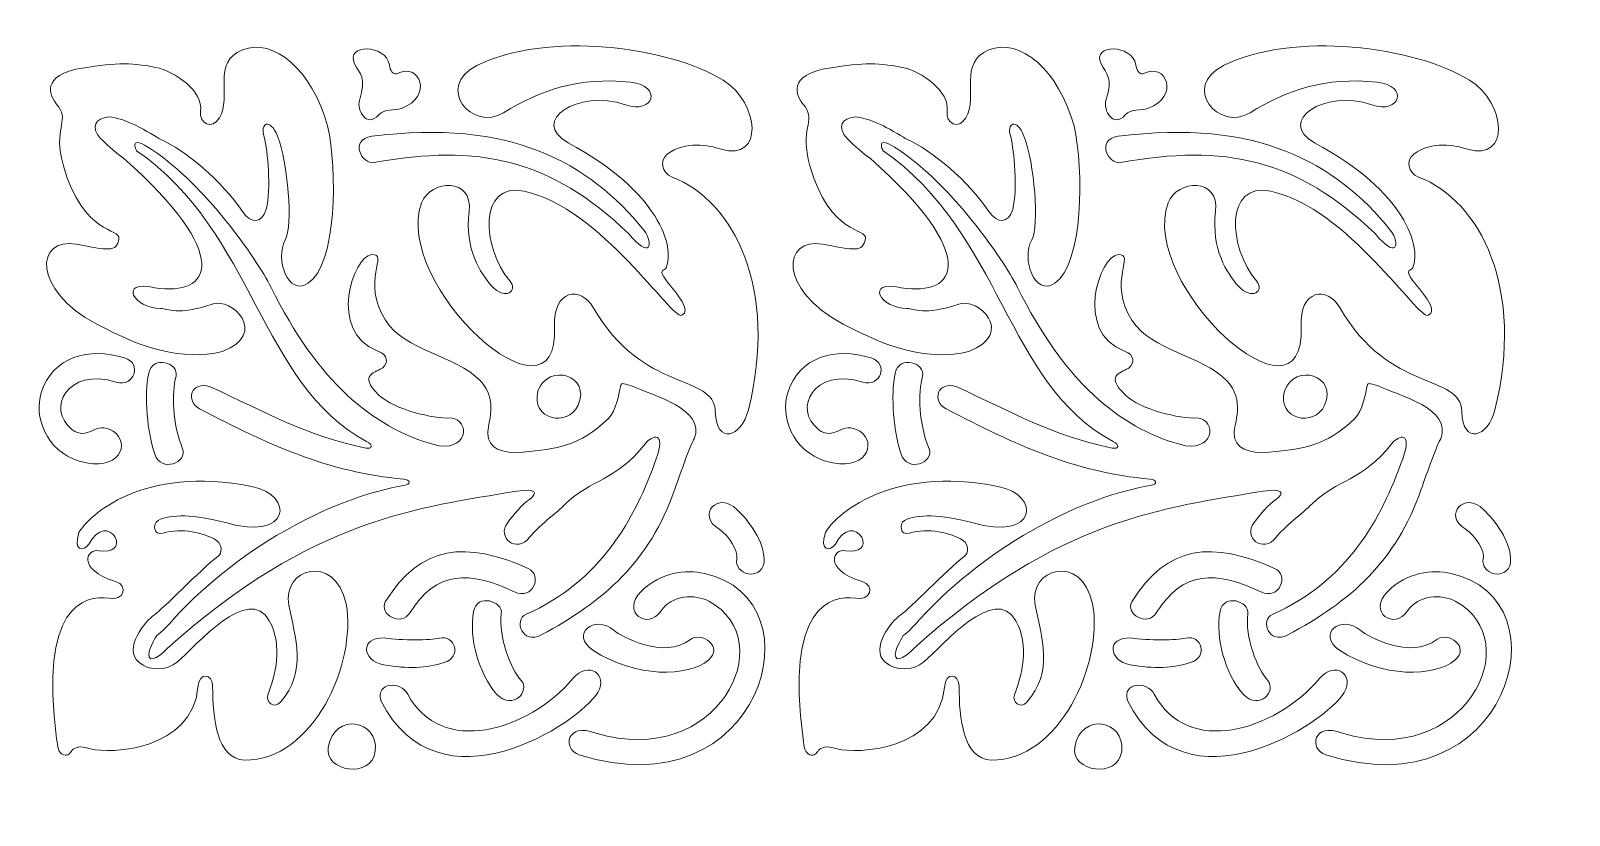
# Model space of a CAD drawing. Header units: millimetres. Extents: x -1214 to 1294, y -665 to 615.
import ezdxf

# ---------------------------------------------------------------- set-up
doc = ezdxf.new("R2010")
doc.units = ezdxf.units.MM
doc.header["$MEASUREMENT"] = 0
doc.layers.add('Layer 1', color=7, linetype='Continuous')

msp = doc.modelspace()

# ---------------------------------------------------------------- linework, layer by layer
at = {"layer": 'Layer 1', "color": 250, "lineweight": 20}
for points, knots in [([(-868.4636, 583.533), (-919.347, 563.3315), (-885.4137, 506.9539), (-905.9607, 472.5358), (-918.0189, 452.3398), (-939.4707, 463.9698), (-936.7149, 483.3537), (-932.1634, 516.0446), (-978.2931, 548.5457), (-1009.9522, 554.9103), (-1054.4246, 563.8112), (-1078.2975, 562.2822), (-1140.2347, 551.8494), (-1201.4636, 537.2953), (-1179.4416, 502.8354), (-1168.3299, 490.8679), (-1150.8209, 465.4542), (-1177.8286, 456.408), (-1160.3612, 394.3776), (-1128.2263, 280.272), (-1066.6683, 293.2914), (-1069.8003, 275.2942), (-1073.8345, 252.5059), (-1087.8378, 256.8644), (-1139.6646, 266.3876), (-1204.8309, 278.2574), (-1213.613, 193.1595), (-1105.9666, 136.0595), (-1030.0261, 95.6144), (-968.039, 76.183), (-901.3095, 91.2086), (-825.0398, 121.1733), (-886.025, 180.6174), (-917.7312, 168.6526), (-975.0671, 149.5085), (-990.5366, 161.5207), (-1001.4522, 161.5207), (-1046.7353, 161.5207), (-1071.3195, 208.7155), (-1011.5183, 195.5509), (-919.347, 180.6174), (-882.608, 247.5336), (-1062.3988, 406.5822), (-1077.4895, 417.0652), (-1094.9571, 434.2924), (-1099.7991, 438.7931), (-1116.4089, 457.5549), (-1108.8137, 472.4438), (-1086.2248, 474.0231), (-1075.8765, 474.7877), (-1051.4336, 465.0719), (-1040.5624, 459.469), (-1029.7438, 454.0168), (-1003.8317, 438.4582), (-1003.8317, 438.4582), (-960.1616, 419.0743), (-902.2586, 369.2985), (-868.4636, 319.8074), (-854.1808, 298.7938), (-836.8545, 300.5127), (-829.8322, 323.2506), (-821.5257, 357.8109), (-827.6019, 417.7824), (-832.9669, 441.4745), (-840.9384, 463.9698), (-823.28, 473.4008), (-811.5097, 443.0064), (-794.4737, 399.3525), (-785.8826, 296.9773), (-798.887, 273.3325), (-816.0667, 241.9783), (-793.8568, 180.6174), (-761.3898, 202.6382), (-714.452, 234.6091), (-713.7853, 387.6278), (-729.6867, 459.469), (-755.1257, 550.7947), (-817.583, 603.7317), (-868.4636, 583.533)], [0, 0, 0, 0, 0.038461538, 0.038461538, 0.038461538, 0.076923077, 0.076923077, 0.076923077, 0.115384615, 0.115384615, 0.115384615, 0.153846154, 0.153846154, 0.153846154, 0.192307692, 0.192307692, 0.192307692, 0.230769231, 0.230769231, 0.230769231, 0.269230769, 0.269230769, 0.269230769, 0.307692308, 0.307692308, 0.307692308, 0.346153846, 0.346153846, 0.346153846, 0.384615385, 0.384615385, 0.384615385, 0.423076923, 0.423076923, 0.423076923, 0.461538462, 0.461538462, 0.461538462, 0.5, 0.5, 0.5, 0.538461538, 0.538461538, 0.538461538, 0.576923077, 0.576923077, 0.576923077, 0.615384615, 0.615384615, 0.615384615, 0.653846154, 0.653846154, 0.653846154, 0.692307692, 0.692307692, 0.692307692, 0.730769231, 0.730769231, 0.730769231, 0.769230769, 0.769230769, 0.769230769, 0.807692308, 0.807692308, 0.807692308, 0.846153846, 0.846153846, 0.846153846, 0.884615385, 0.884615385, 0.884615385, 0.923076923, 0.923076923, 0.923076923, 0.961538462, 0.961538462, 0.961538462, 1, 1, 1, 1]), ([(-486.3926, 557.8764), (-555.593, 523.2239), (-494.0818, 449.5161), (-442.919, 480.9625), (-383.7819, 517.529), (-320.226, 539.8791), (-235.9793, 530.8358), (-183.7706, 525.3334), (-197.2536, 477.7089), (-244.4323, 493.9316), (-321.7949, 520.4475), (-401.2438, 466.5534), (-337.6936, 432.0936), (-188.0426, 351.011), (-163.9318, 262.5594), (-177.7942, 228.0994), (-179.7862, 222.1645), (-192.5056, 227.4269), (-177.4565, 206.5139), (-158.7134, 183.7759), (-136.4039, 158.0272), (-152.5432, 150.4629), (-168.5829, 142.8537), (-283.6808, 325.8344), (-409.221, 352.7354), (-484.8734, 369.0083), (-478.327, 260.6479), (-432.4767, 206.5139), (-418.9964, 190.4781), (-439.358, 173.6752), (-462.4728, 198.5197), (-480.0314, 219.1985), (-506.7514, 257.4866), (-499.0208, 319.8074), (-492.3719, 375.7077), (-561.1959, 372.6468), (-576.6657, 333.876), (-624.7933, 200.099), (-351.6942, -49.5106), (-359.7624, 131.9912), (-362.4214, 192.5848), (-317.188, 198.9522), (-296.6381, 163.0051), (-215.3326, 21.8563), (-99.3854, 56.3162), (-97.7696, -6.5738), (-96.3474, -62.0472), (-54.866, -48.4558), (-43.7097, -3.5603), (4.8412, 192.395), (-66.5394, 337.082), (-168.2537, 375.9979), (-185.7627, 383.5121), (-188.8977, 402.8961), (-176.181, 413.4239), (-145.994, 435.8269), (-108.4, 427.7353), (-88.2293, 421.658), (-18.2736, 400.6946), (-25.0581, 496.5183), (-85.0528, 533.9917), (-173.9979, 589.3228), (-372.67, 614.7395), (-486.3926, 557.8764)], [0, 0, 0, 0, 0.047619048, 0.047619048, 0.047619048, 0.095238095, 0.095238095, 0.095238095, 0.142857143, 0.142857143, 0.142857143, 0.19047619, 0.19047619, 0.19047619, 0.238095238, 0.238095238, 0.238095238, 0.285714286, 0.285714286, 0.285714286, 0.333333333, 0.333333333, 0.333333333, 0.380952381, 0.380952381, 0.380952381, 0.428571429, 0.428571429, 0.428571429, 0.476190476, 0.476190476, 0.476190476, 0.523809524, 0.523809524, 0.523809524, 0.571428571, 0.571428571, 0.571428571, 0.619047619, 0.619047619, 0.619047619, 0.666666667, 0.666666667, 0.666666667, 0.714285714, 0.714285714, 0.714285714, 0.761904762, 0.761904762, 0.761904762, 0.80952381, 0.80952381, 0.80952381, 0.857142857, 0.857142857, 0.857142857, 0.904761905, 0.904761905, 0.904761905, 0.952380952, 0.952380952, 0.952380952, 1, 1, 1, 1]), ([(348.354, 583.533), (297.4707, 563.3315), (331.4041, 506.9539), (310.8571, 472.5358), (298.7987, 452.3398), (277.3471, 463.9698), (280.1028, 483.3537), (284.6545, 516.0446), (238.5245, 548.5457), (206.8656, 554.9103), (162.3931, 563.8112), (138.5202, 562.2822), (76.5831, 551.8494), (15.3542, 537.2953), (37.3761, 502.8354), (48.4878, 490.8679), (65.9968, 465.4542), (38.9891, 456.408), (56.4567, 394.3776), (88.5915, 280.272), (150.1496, 293.2914), (147.0174, 275.2942), (142.9833, 252.5059), (128.98, 256.8644), (77.153, 266.3876), (11.9869, 278.2574), (3.2047, 193.1595), (110.8512, 136.0595), (186.7916, 95.6144), (248.7786, 76.183), (315.5083, 91.2086), (391.778, 121.1733), (330.7926, 180.6174), (299.0866, 168.6526), (241.7508, 149.5085), (226.281, 161.5207), (215.3656, 161.5207), (170.0825, 161.5207), (145.4983, 208.7155), (205.2995, 195.5509), (297.4707, 180.6174), (334.2098, 247.5336), (154.4189, 406.5822), (139.3283, 417.0652), (121.8607, 434.2924), (117.0187, 438.7931), (100.4089, 457.5549), (108.004, 472.4438), (130.593, 474.0231), (140.9413, 474.7877), (165.3842, 465.0719), (176.2553, 459.469), (187.0738, 454.0168), (212.986, 438.4582), (212.986, 438.4582), (256.6561, 419.0743), (314.5592, 369.2985), (348.354, 319.8074), (362.6368, 298.7938), (379.9633, 300.5127), (386.9857, 323.2506), (395.2919, 357.8109), (389.2159, 417.7824), (383.8507, 441.4745), (375.8793, 463.9698), (393.5378, 473.4008), (405.3081, 443.0064), (422.344, 399.3525), (430.9352, 296.9773), (417.9308, 273.3325), (400.7511, 241.9783), (422.961, 180.6174), (455.4279, 202.6382), (502.3656, 234.6091), (503.0325, 387.6278), (487.131, 459.469), (461.6921, 550.7947), (399.2348, 603.7317), (348.354, 583.533)], [0, 0, 0, 0, 0.038461538, 0.038461538, 0.038461538, 0.076923077, 0.076923077, 0.076923077, 0.115384615, 0.115384615, 0.115384615, 0.153846154, 0.153846154, 0.153846154, 0.192307692, 0.192307692, 0.192307692, 0.230769231, 0.230769231, 0.230769231, 0.269230769, 0.269230769, 0.269230769, 0.307692308, 0.307692308, 0.307692308, 0.346153846, 0.346153846, 0.346153846, 0.384615385, 0.384615385, 0.384615385, 0.423076923, 0.423076923, 0.423076923, 0.461538462, 0.461538462, 0.461538462, 0.5, 0.5, 0.5, 0.538461538, 0.538461538, 0.538461538, 0.576923077, 0.576923077, 0.576923077, 0.615384615, 0.615384615, 0.615384615, 0.653846154, 0.653846154, 0.653846154, 0.692307692, 0.692307692, 0.692307692, 0.730769231, 0.730769231, 0.730769231, 0.769230769, 0.769230769, 0.769230769, 0.807692308, 0.807692308, 0.807692308, 0.846153846, 0.846153846, 0.846153846, 0.884615385, 0.884615385, 0.884615385, 0.923076923, 0.923076923, 0.923076923, 0.961538462, 0.961538462, 0.961538462, 1, 1, 1, 1]), ([(730.4252, 557.8764), (661.2247, 523.2239), (722.7358, 449.5161), (773.8988, 480.9625), (833.0357, 517.529), (896.5918, 539.8791), (980.8384, 530.8358), (1033.0473, 525.3334), (1019.564, 477.7089), (972.3855, 493.9316), (895.0229, 520.4475), (815.5738, 466.5534), (879.1242, 432.0936), (1028.7752, 351.011), (1052.886, 262.5594), (1039.0236, 228.0994), (1037.0316, 222.1645), (1024.312, 227.4269), (1039.3613, 206.5139), (1058.1042, 183.7759), (1080.4138, 158.0272), (1064.2746, 150.4629), (1048.2348, 142.8537), (933.137, 325.8344), (807.5969, 352.7354), (731.9442, 369.0083), (738.4907, 260.6479), (784.3411, 206.5139), (797.8214, 190.4781), (777.4599, 173.6752), (754.3449, 198.5197), (736.7862, 219.1985), (710.0662, 257.4866), (717.797, 319.8074), (724.4458, 375.7077), (655.6218, 372.6468), (640.1521, 333.876), (592.0245, 200.099), (865.1236, -49.5106), (857.0553, 131.9912), (854.3964, 192.5848), (899.6298, 198.9522), (920.1796, 163.0051), (1001.4853, 21.8563), (1117.4324, 56.3162), (1119.0482, -6.5738), (1120.4704, -62.0472), (1161.9517, -48.4558), (1173.1079, -3.5603), (1221.6588, 192.395), (1150.2783, 337.082), (1048.5641, 375.9979), (1031.0551, 383.5121), (1027.9201, 402.8961), (1040.6368, 413.4239), (1070.8238, 435.8269), (1108.4177, 427.7353), (1128.5885, 421.658), (1198.5442, 400.6946), (1191.7597, 496.5183), (1131.7649, 533.9917), (1042.8199, 589.3228), (844.1476, 614.7395), (730.4252, 557.8764)], [0, 0, 0, 0, 0.047619048, 0.047619048, 0.047619048, 0.095238095, 0.095238095, 0.095238095, 0.142857143, 0.142857143, 0.142857143, 0.19047619, 0.19047619, 0.19047619, 0.238095238, 0.238095238, 0.238095238, 0.285714286, 0.285714286, 0.285714286, 0.333333333, 0.333333333, 0.333333333, 0.380952381, 0.380952381, 0.380952381, 0.428571429, 0.428571429, 0.428571429, 0.476190476, 0.476190476, 0.476190476, 0.523809524, 0.523809524, 0.523809524, 0.571428571, 0.571428571, 0.571428571, 0.619047619, 0.619047619, 0.619047619, 0.666666667, 0.666666667, 0.666666667, 0.714285714, 0.714285714, 0.714285714, 0.761904762, 0.761904762, 0.761904762, 0.80952381, 0.80952381, 0.80952381, 0.857142857, 0.857142857, 0.857142857, 0.904761905, 0.904761905, 0.904761905, 0.952380952, 0.952380952, 0.952380952, 1, 1, 1, 1]), ([(-629.1123, 559.2185), (-634.7597, 593.0087), (-701.586, 593.7287), (-685.7373, 560.8898), (-677.525, 543.805), (-665.6107, 539.4494), (-677.7629, 501.0609), (-682.6023, 485.9375), (-666.4685, 454.879), (-646.2478, 477.4187), (-636.7517, 488.6665), (-621.614, 483.3537), (-609.4149, 488.1418), (-557.2531, 506.5661), (-578.7076, 564.9134), (-617.6768, 544.4774), (-622.7984, 543.6153), (-628.0221, 549.26), (-629.1123, 559.2185)], [0, 0, 0, 0, 0.166666667, 0.166666667, 0.166666667, 0.333333333, 0.333333333, 0.333333333, 0.5, 0.5, 0.5, 0.666666667, 0.666666667, 0.666666667, 0.833333333, 0.833333333, 0.833333333, 1, 1, 1, 1]), ([(587.7053, 559.2185), (582.0579, 593.0087), (515.2317, 593.7287), (531.0805, 560.8898), (539.2928, 543.805), (551.207, 539.4494), (539.0547, 501.0609), (534.2155, 485.9375), (550.3493, 454.879), (570.57, 477.4187), (580.0659, 488.6665), (595.2036, 483.3537), (607.403, 488.1418), (659.5647, 506.5661), (638.1102, 564.9134), (599.1409, 544.4774), (594.0194, 543.6153), (588.7955, 549.26), (587.7053, 559.2185)], [0, 0, 0, 0, 0.166666667, 0.166666667, 0.166666667, 0.333333333, 0.333333333, 0.333333333, 0.5, 0.5, 0.5, 0.666666667, 0.666666667, 0.666666667, 0.833333333, 0.833333333, 0.833333333, 1, 1, 1, 1]), ([(-239.1611, 283.8603), (-203.6091, 240.5915), (-197.724, 266.3876), (-213.7666, 289.0307), (-304.3275, 400.6946), (-431.5276, 471.1017), (-657.9242, 442.5766), (-695.3216, 436.6389), (-673.4908, 396.1466), (-654.1695, 399.6427), (-483.9245, 430.5618), (-366.3144, 405.8651), (-239.1611, 283.8603)], [0, 0, 0, 0, 0.25, 0.25, 0.25, 0.5, 0.5, 0.5, 0.75, 0.75, 0.75, 1, 1, 1, 1]), ([(977.6565, 283.8603), (1013.2085, 240.5915), (1019.0938, 266.3876), (1003.0512, 289.0307), (912.4903, 400.6946), (785.29, 471.1017), (558.8936, 442.5766), (521.4961, 436.6389), (543.327, 396.1466), (562.6482, 399.6427), (732.8933, 430.5618), (850.5035, 405.8651), (977.6565, 283.8603)], [0, 0, 0, 0, 0.25, 0.25, 0.25, 0.5, 0.5, 0.5, 0.75, 0.75, 0.75, 1, 1, 1, 1]), ([(-605.7155, -127.3341), (-707.4713, -143.847), (-864.1003, -217.22), (-981.6632, -345.9744), (-988.2126, -353.8681), (-1000.7909, -367.2252), (-1008.2921, -371.963), (-1008.2921, -371.963), (-1020.7236, -392.4046), (-1021.2963, -402.165), (-1022.1486, -420.8291), (-998.273, -401.3027), (-991.1096, -393.0686), (-753.5125, -179.8387), (-580.271, -163.3259), (-421.3703, -136.3299), (-389.0943, -131.7873), (-386.4382, -139.349), (-400.6739, -149.9241), (-413.3933, -158.0131), (-426.6884, -175.7259), (-436.2287, -187.6403), (-455.3535, -212.337), (-421.1795, -238.6185), (-400.4857, -211.7148), (-389.3793, -196.5915), (-355.4903, -170.7954), (-341.9158, -157.296), (-300.9601, -116.519), (-260.8539, -121.3518), (-211.5862, -58.4589), (-200.4798, -45.1521), (-177.6973, -37.7802), (-194.1187, -83.9704), (-228.8629, -181.6607), (-284.4887, -283.5141), (-406.0417, -337.3581), (-427.4437, -346.8366), (-411.9711, -387.516), (-381.4051, -371.0533), (-279.7408, -316.4449), (-205.0341, -252.0677), (-163.9318, -133.4141), (-154.4412, -106.5103), (-136.8798, -57.0722), (-132.1318, -51.0396), (-113.0568, -1.6433), (-198.9167, 19.2754), (-235.4121, 35.7351), (-249.7475, 38.7515), (-250.5968, 43.0597), (-252.9267, 31.3349), (-254.4927, 23.0534), (-259.2407, -4.6094), (-272.0514, -18.1088), (-319.8469, -63.434), (-356.254, -67.5078), (-411.022, -72.7703), (-446.148, -76.1661), (-467.8378, -65.7332), (-468.8338, -43.0929), (-469.4951, -26.7252), (-450.2292, 11.803), (-481.1744, 43.9721), (-521.3719, 85.7536), (-602.9597, 91.881), (-635.4264, 142.3293), (-676.6256, 206.3688), (-628.4953, 251.267), (-658.0154, 249.4924), (-687.5411, 247.5336), (-730.9179, 123.9972), (-647.7669, 91.881), (-630.5844, 86.3256), (-631.1543, 72.4969), (-639.8867, 64.9828), (-648.4806, 57.6109), (-682.6023, 54.8318), (-646.0098, 20.3216), (-621.3734, -3.5603), (-557.0152, -18.4966), (-529.9659, -17.0597), (-495.0309, -19.2109), (-500.8249, -76.4563), (-558.0609, -59.9879), (-656.6874, -31.703), (-745.5854, 41.8124), (-821.855, 195.9332), (-847.2996, 245.3768), (-928.6494, 362.0187), (-1015.6936, 420.461), (-1056.4168, 447.9368), (-1041.1352, 419.0743), (-1041.1352, 419.0743), (-847.2996, 284.2928), (-841.0352, 38.7012), (-666.0893, -55.5878), (-654.9774, -61.4724), (-656.5906, -68.2221), (-667.7025, -66.0708), (-767.0371, -45.1521), (-828.028, -8.8256), (-920.96, 33.9187), (-952.7104, 44.4017), (-962.2507, 9.9362), (-938.4278, -2.0284), (-824.8018, -61.185), (-730.2566, -105.316), (-605.7155, -116.9459), (-594.6091, -117.6658), (-593.0873, -125.2776), (-605.7155, -127.3341)], [0, 0, 0, 0, 0.027027027, 0.027027027, 0.027027027, 0.054054054, 0.054054054, 0.054054054, 0.081081081, 0.081081081, 0.081081081, 0.108108108, 0.108108108, 0.108108108, 0.135135135, 0.135135135, 0.135135135, 0.162162162, 0.162162162, 0.162162162, 0.189189189, 0.189189189, 0.189189189, 0.216216216, 0.216216216, 0.216216216, 0.243243243, 0.243243243, 0.243243243, 0.27027027, 0.27027027, 0.27027027, 0.297297297, 0.297297297, 0.297297297, 0.324324324, 0.324324324, 0.324324324, 0.351351351, 0.351351351, 0.351351351, 0.378378378, 0.378378378, 0.378378378, 0.405405405, 0.405405405, 0.405405405, 0.432432432, 0.432432432, 0.432432432, 0.459459459, 0.459459459, 0.459459459, 0.486486486, 0.486486486, 0.486486486, 0.513513514, 0.513513514, 0.513513514, 0.540540541, 0.540540541, 0.540540541, 0.567567568, 0.567567568, 0.567567568, 0.594594595, 0.594594595, 0.594594595, 0.621621622, 0.621621622, 0.621621622, 0.648648649, 0.648648649, 0.648648649, 0.675675676, 0.675675676, 0.675675676, 0.702702703, 0.702702703, 0.702702703, 0.72972973, 0.72972973, 0.72972973, 0.756756757, 0.756756757, 0.756756757, 0.783783784, 0.783783784, 0.783783784, 0.810810811, 0.810810811, 0.810810811, 0.837837838, 0.837837838, 0.837837838, 0.864864865, 0.864864865, 0.864864865, 0.891891892, 0.891891892, 0.891891892, 0.918918919, 0.918918919, 0.918918919, 0.945945946, 0.945945946, 0.945945946, 0.972972973, 0.972972973, 0.972972973, 1, 1, 1, 1]), ([(611.1023, -127.3341), (509.3464, -143.847), (352.7174, -217.22), (235.1545, -345.9744), (228.6053, -353.8681), (216.0268, -367.2252), (208.5257, -371.963), (208.5257, -371.963), (196.094, -392.4046), (195.5213, -402.165), (194.669, -420.8291), (218.5447, -401.3027), (225.7082, -393.0686), (463.3053, -179.8387), (636.5467, -163.3259), (795.4474, -136.3299), (827.7233, -131.7873), (830.3796, -139.349), (816.1439, -149.9241), (803.4245, -158.0131), (790.1294, -175.7259), (780.5891, -187.6403), (761.4642, -212.337), (795.6383, -238.6185), (816.3319, -211.7148), (827.4385, -196.5915), (861.3275, -170.7954), (874.902, -157.296), (915.8577, -116.519), (955.9638, -121.3518), (1005.2314, -58.4589), (1016.3378, -45.1521), (1039.1205, -37.7802), (1022.699, -83.9704), (987.9549, -181.6607), (932.3291, -283.5141), (810.776, -337.3581), (789.3741, -346.8366), (804.8466, -387.516), (835.4127, -371.0533), (937.0771, -316.4449), (1011.7835, -252.0677), (1052.886, -133.4141), (1062.3765, -106.5103), (1079.9379, -57.0722), (1084.6859, -51.0396), (1103.761, -1.6433), (1017.9012, 19.2754), (981.4057, 35.7351), (967.0704, 38.7515), (966.2208, 43.0597), (963.8911, 31.3349), (962.3251, 23.0534), (957.577, -4.6094), (944.7665, -18.1088), (896.9708, -63.434), (860.5639, -67.5078), (805.7956, -72.7703), (770.6697, -76.1661), (748.9801, -65.7332), (747.984, -43.0929), (747.3227, -26.7252), (766.5886, 11.803), (735.6434, 43.9721), (695.4459, 85.7536), (613.8581, 91.881), (581.3914, 142.3293), (540.192, 206.3688), (588.3223, 251.267), (558.8022, 249.4924), (529.2766, 247.5336), (485.8997, 123.9972), (569.0508, 91.881), (586.2334, 86.3256), (585.6635, 72.4969), (576.9311, 64.9828), (568.337, 57.6109), (534.2155, 54.8318), (570.808, 20.3216), (595.4444, -3.5603), (659.8026, -18.4966), (686.8519, -17.0597), (721.7869, -19.2109), (715.9929, -76.4563), (658.7568, -59.9879), (560.1304, -31.703), (471.2324, 41.8124), (394.9628, 195.9332), (369.5182, 245.3768), (288.1684, 362.0187), (201.1242, 420.461), (160.4009, 447.9368), (175.6826, 419.0743), (175.6826, 419.0743), (369.5182, 284.2928), (375.7825, 38.7012), (550.7285, -55.5878), (561.8404, -61.4724), (560.2272, -68.2221), (549.1153, -66.0708), (449.7805, -45.1521), (388.7896, -8.8256), (295.8576, 33.9187), (264.1074, 44.4017), (254.567, 9.9362), (278.39, -2.0284), (392.0159, -61.185), (486.5611, -105.316), (611.1023, -116.9459), (622.2087, -117.6658), (623.7305, -125.2776), (611.1023, -127.3341)], [0, 0, 0, 0, 0.027027027, 0.027027027, 0.027027027, 0.054054054, 0.054054054, 0.054054054, 0.081081081, 0.081081081, 0.081081081, 0.108108108, 0.108108108, 0.108108108, 0.135135135, 0.135135135, 0.135135135, 0.162162162, 0.162162162, 0.162162162, 0.189189189, 0.189189189, 0.189189189, 0.216216216, 0.216216216, 0.216216216, 0.243243243, 0.243243243, 0.243243243, 0.27027027, 0.27027027, 0.27027027, 0.297297297, 0.297297297, 0.297297297, 0.324324324, 0.324324324, 0.324324324, 0.351351351, 0.351351351, 0.351351351, 0.378378378, 0.378378378, 0.378378378, 0.405405405, 0.405405405, 0.405405405, 0.432432432, 0.432432432, 0.432432432, 0.459459459, 0.459459459, 0.459459459, 0.486486486, 0.486486486, 0.486486486, 0.513513514, 0.513513514, 0.513513514, 0.540540541, 0.540540541, 0.540540541, 0.567567568, 0.567567568, 0.567567568, 0.594594595, 0.594594595, 0.594594595, 0.621621622, 0.621621622, 0.621621622, 0.648648649, 0.648648649, 0.648648649, 0.675675676, 0.675675676, 0.675675676, 0.702702703, 0.702702703, 0.702702703, 0.72972973, 0.72972973, 0.72972973, 0.756756757, 0.756756757, 0.756756757, 0.783783784, 0.783783784, 0.783783784, 0.810810811, 0.810810811, 0.810810811, 0.837837838, 0.837837838, 0.837837838, 0.864864865, 0.864864865, 0.864864865, 0.891891892, 0.891891892, 0.891891892, 0.918918919, 0.918918919, 0.918918919, 0.945945946, 0.945945946, 0.945945946, 0.972972973, 0.972972973, 0.972972973, 1, 1, 1, 1]), ([(-1196.6215, 24.1555), (-1208.5828, -13.5634), (-1189.552, -70.8534), (-1134.7286, -87.3187), (-1069.3244, -107.0404), (-1049.6766, -57.9288), (-1079.1053, -38.6926), (-1107.6765, -20.023), (-1120.7751, -56.45), (-1146.5959, -35.6736), (-1188.744, -2.0284), (-1154.5672, 66.0821), (-1074.2633, 41.4329), (-1045.0254, 32.8166), (-1031.1688, 71.8747), (-1060.7857, 81.0632), (-1118.7828, 99.0604), (-1178.2077, 82.9298), (-1196.6215, 24.1555)], [0, 0, 0, 0, 0.166666667, 0.166666667, 0.166666667, 0.333333333, 0.333333333, 0.333333333, 0.5, 0.5, 0.5, 0.666666667, 0.666666667, 0.666666667, 0.833333333, 0.833333333, 0.833333333, 1, 1, 1, 1]), ([(-966.2378, -67.12), (-982.9443, -25.9607), (-984.1811, 22.8608), (-976.871, 51.1012), (-971.3649, 72.8291), (-1015.0766, 86.2335), (-1021.3905, 56.3162), (-1029.3178, 19.2251), (-1023.4794, -41.7564), (-1011.5183, -76.1661), (-1001.1728, -106.8479), (-957.1236, -89.7128), (-966.2378, -67.12)], [0, 0, 0, 0, 0.25, 0.25, 0.25, 0.5, 0.5, 0.5, 0.75, 0.75, 0.75, 1, 1, 1, 1]), ([(20.1962, 24.1555), (8.2351, -13.5634), (27.2658, -70.8534), (82.0892, -87.3187), (147.4933, -107.0404), (167.1411, -57.9288), (137.7123, -38.6926), (109.1413, -20.023), (96.0427, -56.45), (70.2219, -35.6736), (28.0736, -2.0284), (62.2505, 66.0821), (142.5543, 41.4329), (171.7923, 32.8166), (185.649, 71.8747), (156.0321, 81.0632), (98.0349, 99.0604), (38.6099, 82.9298), (20.1962, 24.1555)], [0, 0, 0, 0, 0.166666667, 0.166666667, 0.166666667, 0.333333333, 0.333333333, 0.333333333, 0.5, 0.5, 0.5, 0.666666667, 0.666666667, 0.666666667, 0.833333333, 0.833333333, 0.833333333, 1, 1, 1, 1]), ([(250.58, -67.12), (233.8735, -25.9607), (232.6365, 22.8608), (239.9468, 51.1012), (245.4529, 72.8291), (201.7412, 86.2335), (195.4272, 56.3162), (187.5, 19.2251), (193.3382, -41.7564), (205.2995, -76.1661), (215.645, -106.8479), (259.6941, -89.7128), (250.58, -67.12)], [0, 0, 0, 0, 0.25, 0.25, 0.25, 0.5, 0.5, 0.5, 0.75, 0.75, 0.75, 1, 1, 1, 1]), ([(-386.82, 26.597), (-399.5366, -19.7829), (-338.0726, -32.8024), (-321.4157, 3.8087), (-299.3885, 52.1057), (-369.6348, 73.9814), (-386.82, 26.597)], [0, 0, 0, 0, 0.5, 0.5, 0.5, 1, 1, 1, 1]), ([(829.9977, 26.597), (817.281, -19.7829), (878.7451, -32.8024), (895.4019, 3.8087), (917.4293, 52.1057), (847.1831, 73.9814), (829.9977, 26.597)], [0, 0, 0, 0, 0.5, 0.5, 0.5, 1, 1, 1, 1]), ([(-1135.0134, -203.9187), (-1145.4558, -234.9326), (-1127.612, -235.407), (-1118.7828, -222.8703), (-1103.6922, -195.2019), (-1085.4166, -196.5915), (-1075.8765, -211.7148), (-1068.475, -226.2186), (-1079.1053, -237.8039), (-1102.3612, -233.6882), (-1121.1541, -228.8498), (-1141.0896, -263.2176), (-1075.3562, -283.8936), (-1053.6664, -290.6432), (-1061.8261, -316.0125), (-1085.8456, -311.2746), (-1127.803, -304.8095), (-1200.1328, -326.5401), (-1171.4674, -540.5849), (-1169.7133, -553.9866), (-1169.0935, -563.0327), (-1160.3612, -566.8162), (-1143.6988, -571.3114), (-1154, -545.4679), (-1115.9357, -556.7154), (-1084.0415, -566.049), (-950.5771, -558.5822), (-941.0866, -456.7734), (-939.4707, -429.878), (-917.1639, -434.2335), (-917.1639, -455.247), (-917.1639, -505.4526), (-910.85, -573.5157), (-864.9552, -575.2373), (-753.5125, -576.4818), (-682.035, -417.7653), (-699.5026, -320.463), (-718.5775, -235.2172), (-804.9632, -263.2176), (-793.0018, -322.3742), (-782.4156, -375.1691), (-763.1026, -431.2647), (-806.5762, -480.4657), (-817.4446, -492.8181), (-831.2071, -479.9438), (-826.9822, -468.6962), (-815.3086, -438.4441), (-801.925, -387.9038), (-824.8018, -347.8914), (-858.9731, -286.3853), (-943.9337, -389.0005), (-974.9701, -415.1843), (-992.4377, -429.4455), (-1019.2988, -431.1698), (-1037.6211, -415.3741), (-1063.2511, -393.3086), (-1027.2758, -348.4131), (-1012.185, -338.1225), (-997.2797, -327.7846), (-939.2827, -267.0013), (-908.2408, -242.3046), (-901.8796, -237.8039), (-901.1185, -224.3073), (-910.6119, -216.7875), (-931.3056, -204.1084), (-967.851, -195.8743), (-998.0349, -204.873), (-1013.1313, -210.2331), (-1015.6936, -189.6046), (-1006.2002, -184.2445), (-984.5106, -173.4266), (-948.0121, -174.2415), (-896.2793, -187.6403), (-789.8668, -219.1369), (-782.6536, -142.7448), (-853.846, -128.7236), (-1031.0719, -93.1589), (-1120.7751, -177.3051), (-1135.0134, -203.9187)], [0, 0, 0, 0, 0.038461538, 0.038461538, 0.038461538, 0.076923077, 0.076923077, 0.076923077, 0.115384615, 0.115384615, 0.115384615, 0.153846154, 0.153846154, 0.153846154, 0.192307692, 0.192307692, 0.192307692, 0.230769231, 0.230769231, 0.230769231, 0.269230769, 0.269230769, 0.269230769, 0.307692308, 0.307692308, 0.307692308, 0.346153846, 0.346153846, 0.346153846, 0.384615385, 0.384615385, 0.384615385, 0.423076923, 0.423076923, 0.423076923, 0.461538462, 0.461538462, 0.461538462, 0.5, 0.5, 0.5, 0.538461538, 0.538461538, 0.538461538, 0.576923077, 0.576923077, 0.576923077, 0.615384615, 0.615384615, 0.615384615, 0.653846154, 0.653846154, 0.653846154, 0.692307692, 0.692307692, 0.692307692, 0.730769231, 0.730769231, 0.730769231, 0.769230769, 0.769230769, 0.769230769, 0.807692308, 0.807692308, 0.807692308, 0.846153846, 0.846153846, 0.846153846, 0.884615385, 0.884615385, 0.884615385, 0.923076923, 0.923076923, 0.923076923, 0.961538462, 0.961538462, 0.961538462, 1, 1, 1, 1]), ([(81.8043, -203.9187), (71.3618, -234.9326), (89.2056, -235.407), (98.0349, -222.8703), (113.1256, -195.2019), (131.401, -196.5915), (140.9413, -211.7148), (148.3428, -226.2186), (137.7123, -237.8039), (114.4566, -233.6882), (95.6636, -228.8498), (75.7282, -263.2176), (141.4616, -283.8936), (163.1512, -290.6432), (154.9916, -316.0125), (130.972, -311.2746), (89.0148, -304.8095), (16.685, -326.5401), (45.3503, -540.5849), (47.1044, -553.9866), (47.7243, -563.0327), (56.4567, -566.8162), (73.119, -571.3114), (62.8178, -545.4679), (100.8819, -556.7154), (132.7762, -566.049), (266.2407, -558.5822), (275.7312, -456.7734), (277.3471, -429.878), (299.6538, -434.2335), (299.6538, -455.247), (299.6538, -505.4526), (305.9679, -573.5157), (351.8625, -575.2373), (463.3053, -576.4818), (534.7827, -417.7653), (517.3153, -320.463), (498.2403, -235.2172), (411.8546, -263.2176), (423.8159, -322.3742), (434.4022, -375.1691), (453.7152, -431.2647), (410.2416, -480.4657), (399.373, -492.8181), (385.6105, -479.9438), (389.8356, -468.6962), (401.5092, -438.4441), (414.8928, -387.9038), (392.0159, -347.8914), (357.8445, -286.3853), (272.8841, -389.0005), (241.8477, -415.1843), (224.3801, -429.4455), (197.519, -431.1698), (179.1965, -415.3741), (153.5667, -393.3086), (189.5421, -348.4131), (204.6328, -338.1225), (219.5381, -327.7846), (277.5351, -267.0013), (308.5771, -242.3046), (314.9382, -237.8039), (315.6991, -224.3073), (306.2059, -216.7875), (285.5121, -204.1084), (248.9668, -195.8743), (218.7827, -204.873), (203.6865, -210.2331), (201.1242, -189.6046), (210.6174, -184.2445), (232.3072, -173.4266), (268.8056, -174.2415), (320.5384, -187.6403), (426.9508, -219.1369), (434.1642, -142.7448), (362.9716, -128.7236), (185.7459, -93.1589), (96.0427, -177.3051), (81.8043, -203.9187)], [0, 0, 0, 0, 0.038461538, 0.038461538, 0.038461538, 0.076923077, 0.076923077, 0.076923077, 0.115384615, 0.115384615, 0.115384615, 0.153846154, 0.153846154, 0.153846154, 0.192307692, 0.192307692, 0.192307692, 0.230769231, 0.230769231, 0.230769231, 0.269230769, 0.269230769, 0.269230769, 0.307692308, 0.307692308, 0.307692308, 0.346153846, 0.346153846, 0.346153846, 0.384615385, 0.384615385, 0.384615385, 0.423076923, 0.423076923, 0.423076923, 0.461538462, 0.461538462, 0.461538462, 0.5, 0.5, 0.5, 0.538461538, 0.538461538, 0.538461538, 0.576923077, 0.576923077, 0.576923077, 0.615384615, 0.615384615, 0.615384615, 0.653846154, 0.653846154, 0.653846154, 0.692307692, 0.692307692, 0.692307692, 0.730769231, 0.730769231, 0.730769231, 0.769230769, 0.769230769, 0.769230769, 0.807692308, 0.807692308, 0.807692308, 0.846153846, 0.846153846, 0.846153846, 0.884615385, 0.884615385, 0.884615385, 0.923076923, 0.923076923, 0.923076923, 0.961538462, 0.961538462, 0.961538462, 1, 1, 1, 1]), ([(-18.2736, -252.782), (-16.702, -216.7875), (-44.8968, -183.6224), (-61.9851, -166.6769), (-93.7851, -135.2305), (-128.7146, -175.7259), (-92.1721, -198.1233), (-75.5127, -208.5589), (-59.6084, -234.8824), (-62.7434, -246.8471), (-68.3408, -272.2638), (-23.0658, -284.2283), (-18.2736, -252.782)], [0, 0, 0, 0, 0.25, 0.25, 0.25, 0.5, 0.5, 0.5, 0.75, 0.75, 0.75, 1, 1, 1, 1]), ([(1198.5442, -252.782), (1200.1158, -216.7875), (1171.9208, -183.6224), (1154.8326, -166.6769), (1123.0325, -135.2305), (1088.1032, -175.7259), (1124.6455, -198.1233), (1141.3052, -208.5589), (1157.2094, -234.8824), (1154.0744, -246.8471), (1148.477, -272.2638), (1193.7519, -284.2283), (1198.5442, -252.782)], [0, 0, 0, 0, 0.25, 0.25, 0.25, 0.5, 0.5, 0.5, 0.75, 0.75, 0.75, 1, 1, 1, 1]), ([(-425.1664, -300.6967), (-395.0764, -315.2423), (-378.464, -273.5081), (-402.8569, -262.5006), (-503.0051, -217.6049), (-578.4697, -222.8703), (-635.7115, -317.1592), (-646.4831, -336.8334), (-610.1757, -358.7511), (-595.179, -334.392), (-553.0309, -266.379), (-498.257, -265.514), (-425.1664, -300.6967)], [0, 0, 0, 0, 0.25, 0.25, 0.25, 0.5, 0.5, 0.5, 0.75, 0.75, 0.75, 1, 1, 1, 1]), ([(791.6512, -300.6967), (821.7413, -315.2423), (838.3538, -273.5081), (813.9608, -262.5006), (713.8125, -217.6049), (638.3481, -222.8703), (581.1063, -317.1592), (570.3347, -336.8334), (606.6421, -358.7511), (621.6388, -334.392), (663.787, -266.379), (718.5607, -265.514), (791.6512, -300.6967)], [0, 0, 0, 0, 0.25, 0.25, 0.25, 0.5, 0.5, 0.5, 0.75, 0.75, 0.75, 1, 1, 1, 1]), ([(-115.2371, -270.7291), (-146.2319, -264.0296), (-186.7644, -268.5304), (-218.5173, -299.9768), (-252.5919, -333.672), (-207.4109, -364.4013), (-186.2414, -331.7106), (-169.0588, -305.4792), (-130.5684, -304.0924), (-108.3087, -316.0125), (11.4846, -380.532), (-94.5434, -591.0833), (-292.4629, -531.2542), (-341.1577, -512.5371), (-347.2339, -557.4297), (-319.4182, -566.3865), (-24.4908, -661.7273), (77.3645, -312.6613), (-115.2371, -270.7291)], [0, 0, 0, 0, 0.166666667, 0.166666667, 0.166666667, 0.333333333, 0.333333333, 0.333333333, 0.5, 0.5, 0.5, 0.666666667, 0.666666667, 0.666666667, 0.833333333, 0.833333333, 0.833333333, 1, 1, 1, 1]), ([(1101.5808, -270.7291), (1070.5859, -264.0296), (1030.0534, -268.5304), (998.3005, -299.9768), (964.2259, -333.672), (1009.4069, -364.4013), (1030.5763, -331.7106), (1047.7589, -305.4792), (1086.2494, -304.0924), (1108.5089, -316.0125), (1228.3022, -380.532), (1122.2744, -591.0833), (924.3549, -531.2542), (875.6601, -512.5371), (869.5839, -557.4297), (897.3996, -566.3865), (1192.3269, -661.7273), (1294.1824, -312.6613), (1101.5808, -270.7291)], [0, 0, 0, 0, 0.166666667, 0.166666667, 0.166666667, 0.333333333, 0.333333333, 0.333333333, 0.5, 0.5, 0.5, 0.666666667, 0.666666667, 0.666666667, 0.833333333, 0.833333333, 0.833333333, 1, 1, 1, 1]), ([(-491.8516, -332.9076), (-499.588, -375.1691), (-483.9245, -433.9937), (-453.7375, -468.3614), (-426.6884, -494.537), (-399.7276, -462.4265), (-413.966, -445.1435), (-431.3396, -426.912), (-451.3664, -374.7867), (-446.6184, -336.2112), (-443.3922, -316.4449), (-486.2958, -302.2257), (-491.8516, -332.9076)], [0, 0, 0, 0, 0.25, 0.25, 0.25, 0.5, 0.5, 0.5, 0.75, 0.75, 0.75, 1, 1, 1, 1]), ([(724.966, -332.9076), (717.2297, -375.1691), (732.8933, -433.9937), (763.0801, -468.3614), (790.1294, -494.537), (817.0902, -462.4265), (802.8518, -445.1435), (785.4782, -426.912), (765.4513, -374.7867), (770.1994, -336.2112), (773.4257, -316.4449), (730.522, -302.2257), (724.966, -332.9076)], [0, 0, 0, 0, 0.25, 0.25, 0.25, 0.5, 0.5, 0.5, 0.75, 0.75, 0.75, 1, 1, 1, 1]), ([(-297.2082, -395.7502), (-228.4368, -441.6054), (-141.1518, -439.7387), (-108.876, -412.168), (-83.4398, -390.4876), (-120.4582, -364.8338), (-138.3048, -378.5229), (-181.9693, -412.168), (-252.1186, -372.8698), (-262.4669, -363.9716), (-294.7373, -335.9685), (-335.3694, -370.2889), (-297.2082, -395.7502)], [0, 0, 0, 0, 0.25, 0.25, 0.25, 0.5, 0.5, 0.5, 0.75, 0.75, 0.75, 1, 1, 1, 1]), ([(919.6096, -395.7502), (988.381, -441.6054), (1075.6658, -439.7387), (1107.9418, -412.168), (1133.3779, -390.4876), (1096.3596, -364.8338), (1078.5131, -378.5229), (1034.8485, -412.168), (964.6992, -372.8698), (954.3508, -363.9716), (922.0805, -335.9685), (881.4484, -370.2889), (919.6096, -395.7502)], [0, 0, 0, 0, 0.25, 0.25, 0.25, 0.5, 0.5, 0.5, 0.75, 0.75, 0.75, 1, 1, 1, 1]), ([(-637.4187, -375.8862), (-677.4752, -374.4045), (-674.058, -413.2674), (-638.0827, -419.6823), (-599.4512, -426.672), (-568.5006, -425.1372), (-539.9321, -416.1387), (-510.3154, -406.9056), (-522.0857, -370.2889), (-547.4306, -376.3159), (-562.5241, -379.8595), (-608.7535, -380.2919), (-637.4187, -375.8862)], [0, 0, 0, 0, 0.25, 0.25, 0.25, 0.5, 0.5, 0.5, 0.75, 0.75, 0.75, 1, 1, 1, 1]), ([(579.3991, -375.8862), (539.3426, -374.4045), (542.7598, -413.2674), (578.735, -419.6823), (617.3666, -426.672), (648.3172, -425.1372), (676.8855, -416.1387), (706.5024, -406.9056), (694.7321, -370.2889), (669.3872, -376.3159), (654.2937, -379.8595), (608.0642, -380.2919), (579.3991, -375.8862)], [0, 0, 0, 0, 0.25, 0.25, 0.25, 0.5, 0.5, 0.5, 0.75, 0.75, 0.75, 1, 1, 1, 1]), ([(-599.1634, -467.6415), (-610.6489, -446.0057), (-651.5603, -447.4427), (-642.8279, -478.0771), (-549.0907, -665.2236), (-318.7569, -514.9339), (-289.4277, -464.868), (-271.9601, -434.9005), (-304.7065, -412.835), (-329.7663, -442.2278), (-403.8087, -528.6648), (-544.9625, -569.7321), (-599.1634, -467.6415)], [0, 0, 0, 0, 0.25, 0.25, 0.25, 0.5, 0.5, 0.5, 0.75, 0.75, 0.75, 1, 1, 1, 1]), ([(617.6543, -467.6415), (606.1689, -446.0057), (565.2574, -447.4427), (573.9899, -478.0771), (667.727, -665.2236), (898.0609, -514.9339), (927.39, -464.868), (944.8577, -434.9005), (912.1112, -412.835), (887.0513, -442.2278), (813.009, -528.6648), (671.8553, -569.7321), (617.6543, -467.6415)], [0, 0, 0, 0, 0.25, 0.25, 0.25, 0.5, 0.5, 0.5, 0.75, 0.75, 0.75, 1, 1, 1, 1]), ([(-652.086, -560.4488), (-646.5301, -509.6631), (-718.7684, -496.1219), (-728.6436, -554.4665), (-736.0451, -593.9071), (-657.0665, -606.8316), (-652.086, -560.4488)], [0, 0, 0, 0, 0.5, 0.5, 0.5, 1, 1, 1, 1]), ([(564.7318, -560.4488), (570.2878, -509.6631), (498.0492, -496.1219), (488.1743, -554.4665), (480.7727, -593.9071), (559.7513, -606.8316), (564.7318, -560.4488)], [0, 0, 0, 0, 0.5, 0.5, 0.5, 1, 1, 1, 1])]:
    msp.add_open_spline(points, degree=3, knots=knots, dxfattribs=at)

doc.saveas('drawing.dxf')
